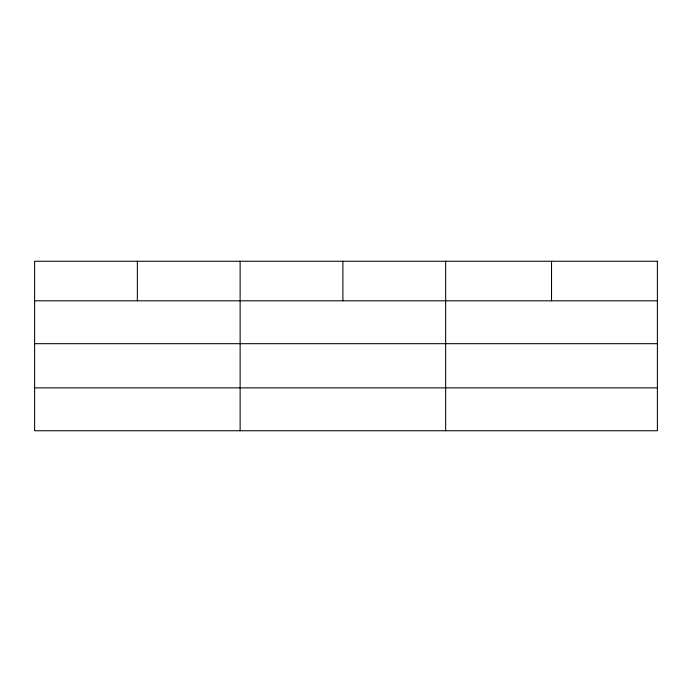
<?xml version="1.0" encoding="UTF-8"?>
<svg xmlns="http://www.w3.org/2000/svg" width="692" height="692" viewBox="0 0 692 692"><rect width="100%" height="100%" fill="white"/><g stroke="black" fill="none" stroke-linecap="round" stroke-linejoin="round"><path stroke-width="1.04" d="M34.6 300.804L657.4 300.804M34.6 343.682L657.4 343.682M34.6 387.866L657.4 387.866M551.524 261.256L551.524 300.804M445.648 261.256L445.648 430.744M342.886 261.256L342.886 300.804M240.124 261.256L240.124 430.744M137.362 261.256L137.362 300.804M657.4 261.256L34.6 261.256L34.6 430.744L657.4 430.744L657.4 261.256"/></g></svg>
